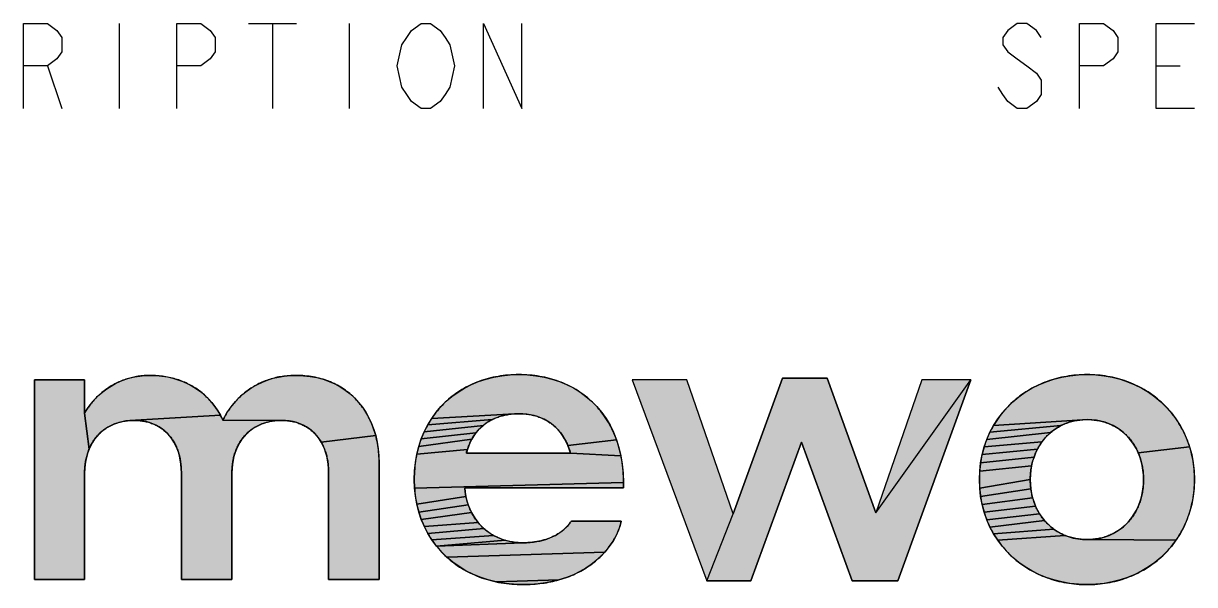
# Model space of a CAD drawing. Header units: millimetres. Extents: x 0 to 297, y 0 to 210.
# Drawn here: x 235.31 to 255.94, y 48.86 to 58.75 of the extents above; entities that cross this region are included whole.
import ezdxf

# ---------------------------------------------------------------- set-up
doc = ezdxf.new("R2010")
doc.units = ezdxf.units.MM
doc.header["$LTSCALE"] = 16.335
doc.layers.get('0').update_dxf_attribs({"linetype": 'CONTINUOUS'})

msp = doc.modelspace()

# ---------------------------------------------------------------- hatches: boundary and pattern name
at = {"linetype": 'CONTINUOUS'}
for points in [[(236.391, 50.832), (236.391, 48.955), (235.508, 48.955), (235.508, 52.473), (236.391, 52.473), (236.391, 51.882), (236.47, 51.253), (236.446, 51.19), (236.427, 51.123), (236.411, 51.054), (236.4, 50.983), (236.393, 50.909)], [(237.545, 52.55), (237.649, 52.547), (237.75, 52.537), (237.848, 52.522), (237.943, 52.501), (238.034, 52.474), (238.122, 52.441), (238.206, 52.403), (238.286, 52.36), (238.363, 52.312), (238.436, 52.259), (238.504, 52.201), (238.569, 52.139), (238.629, 52.072), (238.685, 52.001), (238.736, 51.926), (238.782, 51.847), (237.185, 51.755), (237.114, 51.747), (237.045, 51.734), (236.979, 51.717), (236.916, 51.695), (236.856, 51.669), (236.8, 51.638), (236.746, 51.603), (236.696, 51.564), (236.649, 51.521), (236.606, 51.474), (236.566, 51.424), (236.531, 51.37), (236.499, 51.313), (236.47, 51.253), (236.391, 51.882), (236.418, 51.932), (236.452, 51.985), (236.492, 52.04), (236.538, 52.095), (236.589, 52.151), (236.647, 52.207), (236.711, 52.261), (236.78, 52.313), (236.855, 52.361), (236.936, 52.406), (237.023, 52.447), (237.116, 52.482), (237.194, 52.505), (237.277, 52.524), (237.362, 52.538), (237.452, 52.547)], [(240.117, 52.55), (240.242, 52.545), (240.362, 52.533), (240.478, 52.511), (240.589, 52.482), (240.695, 52.445), (240.796, 52.401), (240.891, 52.349), (240.981, 52.29), (241.065, 52.225), (241.144, 52.153), (241.216, 52.075), (241.283, 51.99), (241.343, 51.9), (241.396, 51.805), (241.443, 51.705), (241.484, 51.599), (241.517, 51.489), (240.555, 51.376), (240.521, 51.43), (240.483, 51.48), (240.442, 51.526), (240.397, 51.568), (240.349, 51.607), (240.298, 51.641), (240.243, 51.671), (240.186, 51.697), (240.125, 51.718), (240.061, 51.735), (239.995, 51.747), (239.925, 51.755), (239.853, 51.757), (238.824, 51.764), (238.857, 51.826), (238.895, 51.89), (238.939, 51.956), (238.989, 52.022), (239.045, 52.088), (239.107, 52.153), (239.176, 52.217), (239.252, 52.277), (239.334, 52.334), (239.423, 52.386), (239.52, 52.432), (239.624, 52.472), (239.712, 52.499), (239.806, 52.52), (239.904, 52.536), (240.008, 52.546)], [(243.886, 52.558), (244.038, 52.564), (244.19, 52.559), (244.338, 52.544), (244.481, 52.519), (244.619, 52.485), (244.751, 52.442), (244.877, 52.389), (244.997, 52.328), (245.111, 52.258), (245.218, 52.18), (245.318, 52.094), (245.411, 51.999), (245.496, 51.897), (245.574, 51.788), (245.643, 51.671), (245.704, 51.547), (245.757, 51.416), (244.902, 51.314), (244.873, 51.376), (244.842, 51.435), (244.808, 51.49), (244.77, 51.542), (244.729, 51.59), (244.686, 51.634), (244.639, 51.675), (244.59, 51.713), (244.539, 51.746), (244.484, 51.776), (244.427, 51.802), (244.368, 51.824), (244.306, 51.843), (244.242, 51.857), (244.176, 51.867), (244.108, 51.873), (244.038, 51.875), (243.963, 51.873), (242.503, 51.793), (242.581, 51.9), (242.666, 52.001), (242.76, 52.094), (242.86, 52.179), (242.967, 52.257), (243.081, 52.327), (243.201, 52.388), (243.327, 52.44), (243.459, 52.484), (243.596, 52.518), (243.738, 52.543)], [(249.465, 52.501), (250.327, 50.13), (251.996, 52.473), (250.71, 48.928), (249.91, 48.928), (249.013, 51.375), (248.124, 48.928), (247.345, 48.928), (247.811, 50.109), (248.68, 52.501)], [(254.045, 52.564), (254.196, 52.558), (254.344, 52.543), (254.487, 52.517), (254.626, 52.482), (254.759, 52.438), (254.888, 52.384), (255.011, 52.322), (255.128, 52.252), (255.239, 52.173), (255.343, 52.087), (255.44, 51.993), (255.529, 51.892), (255.61, 51.784), (255.684, 51.67), (255.748, 51.549), (255.804, 51.423), (255.851, 51.291), (254.945, 51.185), (254.913, 51.254), (254.876, 51.319), (254.834, 51.381), (254.788, 51.439), (254.738, 51.493), (254.684, 51.543), (254.627, 51.589), (254.565, 51.63), (254.501, 51.666), (254.432, 51.697), (254.361, 51.723), (254.286, 51.744), (254.209, 51.759), (254.128, 51.768), (254.045, 51.771), (253.961, 51.768), (252.398, 51.67), (252.471, 51.784), (252.553, 51.892), (252.642, 51.993), (252.739, 52.087), (252.843, 52.173), (252.954, 52.252), (253.071, 52.322), (253.194, 52.384), (253.324, 52.438), (253.458, 52.482), (253.598, 52.517), (253.743, 52.543), (253.892, 52.558)], [(237.332, 51.755), (237.26, 51.757), (237.185, 51.755), (238.782, 51.847), (238.824, 51.764), (239.853, 51.757), (239.779, 51.755), (239.707, 51.747), (239.639, 51.734), (239.573, 51.717), (239.51, 51.695), (239.45, 51.669), (239.393, 51.638), (239.339, 51.603), (239.289, 51.564), (239.242, 51.521), (239.199, 51.474), (239.16, 51.424), (239.124, 51.37), (239.092, 51.313), (239.064, 51.253), (239.04, 51.19), (239.02, 51.123), (239.004, 51.054), (238.993, 50.983), (238.986, 50.909), (238.984, 50.832), (238.984, 48.955), (238.094, 48.955), (238.094, 50.832), (238.092, 50.911), (238.086, 50.986), (238.075, 51.059), (238.06, 51.129), (238.041, 51.195), (238.019, 51.259), (237.992, 51.319), (237.962, 51.376), (237.928, 51.43), (237.89, 51.48), (237.849, 51.526), (237.804, 51.568), (237.756, 51.607), (237.705, 51.641), (237.65, 51.671), (237.592, 51.697), (237.532, 51.718), (237.468, 51.735), (237.401, 51.747)], [(243.462, 51.708), (243.412, 51.67), (242.372, 51.558), (242.433, 51.679), (243.57, 51.773), (243.515, 51.742)], [(243.629, 51.799), (243.57, 51.773), (242.433, 51.679), (242.503, 51.793), (243.963, 51.873), (243.891, 51.867), (243.821, 51.856), (243.755, 51.841), (243.69, 51.822)], [(243.322, 51.584), (243.282, 51.536), (242.319, 51.432), (242.372, 51.558), (243.412, 51.67), (243.366, 51.629)], [(253.458, 51.587), (253.4, 51.541), (252.278, 51.423), (252.334, 51.549), (253.585, 51.665), (253.52, 51.628)], [(253.654, 51.696), (253.585, 51.665), (252.334, 51.549), (252.398, 51.67), (253.961, 51.768), (253.88, 51.759), (253.801, 51.744), (253.726, 51.723)], [(241.517, 51.489), (241.543, 51.374), (241.562, 51.255), (241.573, 51.133), (241.577, 51.006), (241.577, 48.955), (240.687, 48.955), (240.687, 50.832), (240.685, 50.911), (240.679, 50.986), (240.668, 51.059), (240.653, 51.129), (240.635, 51.195), (240.612, 51.259), (240.585, 51.319), (240.555, 51.376)], [(243.155, 51.311), (243.132, 51.247), (242.241, 51.16), (242.275, 51.299), (243.212, 51.429), (243.182, 51.371)], [(243.245, 51.484), (243.212, 51.429), (242.275, 51.299), (242.319, 51.432), (243.282, 51.536)], [(245.757, 51.416), (245.8, 51.278), (245.835, 51.134), (244.948, 51.18), (244.926, 51.249), (244.902, 51.314)], [(253.208, 51.316), (253.171, 51.251), (252.195, 51.154), (252.232, 51.291), (253.25, 51.378)], [(253.296, 51.437), (253.25, 51.378), (252.232, 51.291), (252.278, 51.423), (253.4, 51.541), (253.346, 51.491)], [(244.948, 51.18), (245.835, 51.134), (245.859, 50.984), (245.875, 50.828), (245.88, 50.666), (242.2, 50.565), (242.195, 50.714), (242.2, 50.868), (242.215, 51.017), (242.241, 51.16), (243.132, 51.247), (243.113, 51.18)], [(253.138, 51.182), (253.11, 51.111), (252.169, 51.012), (252.195, 51.154), (253.171, 51.251)], [(255.851, 51.291), (255.888, 51.154), (255.914, 51.012), (255.931, 50.865), (255.936, 50.714), (255.931, 50.563), (255.914, 50.417), (255.888, 50.275), (255.851, 50.138), (255.804, 50.006), (255.748, 49.879), (255.684, 49.759), (255.61, 49.645), (254.128, 49.661), (254.209, 49.67), (254.286, 49.685), (254.361, 49.705), (254.432, 49.731), (254.501, 49.762), (254.565, 49.799), (254.627, 49.84), (254.684, 49.885), (254.738, 49.935), (254.788, 49.989), (254.834, 50.047), (254.876, 50.109), (254.913, 50.175), (254.945, 50.243), (254.974, 50.315), (254.997, 50.39), (255.015, 50.468), (255.028, 50.548), (255.036, 50.63), (255.039, 50.714), (255.036, 50.799), (255.028, 50.881), (255.015, 50.961), (254.997, 51.039), (254.974, 51.113), (254.945, 51.185)], [(253.055, 50.879), (253.047, 50.798), (253.044, 50.714), (252.153, 50.563), (252.147, 50.714), (252.153, 50.865), (253.068, 50.959)], [(253.086, 51.036), (253.068, 50.959), (252.153, 50.865), (252.169, 51.012), (253.11, 51.111)], [(245.88, 50.666), (245.88, 50.568), (243.085, 50.568), (243.093, 50.491), (243.106, 50.415), (242.241, 50.279), (242.216, 50.42), (242.2, 50.565)], [(253.047, 50.631), (253.055, 50.549), (252.169, 50.417), (252.153, 50.563), (253.044, 50.714)], [(253.068, 50.47), (253.086, 50.393), (252.195, 50.275), (252.169, 50.417), (253.055, 50.549)], [(243.124, 50.342), (243.146, 50.271), (242.276, 50.143), (242.241, 50.279), (243.106, 50.415)], [(253.11, 50.318), (253.138, 50.246), (252.232, 50.138), (252.195, 50.275), (253.086, 50.393)], [(243.173, 50.202), (243.204, 50.137), (242.32, 50.012), (242.276, 50.143), (243.146, 50.271)], [(243.278, 50.014), (243.321, 49.957), (242.373, 49.886), (242.32, 50.012), (243.204, 50.137), (243.239, 50.074)], [(253.171, 50.178), (253.208, 50.112), (252.278, 50.006), (252.232, 50.138), (253.138, 50.246)], [(243.368, 49.904), (243.418, 49.855), (242.436, 49.765), (242.373, 49.886), (243.321, 49.957)], [(244.947, 49.962), (244.962, 49.984), (245.838, 49.984), (245.821, 49.907), (245.792, 49.821), (245.751, 49.729), (245.698, 49.632), (245.63, 49.533), (245.549, 49.434), (242.77, 49.347), (242.674, 49.442), (242.586, 49.543), (244.107, 49.602), (244.173, 49.603), (244.236, 49.607), (244.296, 49.614), (244.352, 49.622), (244.406, 49.632), (244.469, 49.648), (244.528, 49.666), (244.583, 49.686), (244.633, 49.709), (244.68, 49.732), (244.722, 49.757), (244.761, 49.782), (244.796, 49.808), (244.838, 49.842), (244.873, 49.875), (244.903, 49.907), (244.928, 49.936)], [(253.25, 50.05), (253.296, 49.992), (252.334, 49.879), (252.278, 50.006), (253.208, 50.112)], [(253.4, 49.887), (253.458, 49.841), (252.398, 49.759), (252.334, 49.879), (253.296, 49.992), (253.346, 49.938)], [(243.53, 49.768), (243.592, 49.731), (242.507, 49.651), (242.436, 49.765), (243.418, 49.855), (243.473, 49.809)], [(243.724, 49.669), (243.795, 49.645), (242.586, 49.543), (242.507, 49.651), (243.592, 49.731), (243.656, 49.698)], [(253.585, 49.764), (253.654, 49.732), (252.471, 49.645), (252.398, 49.759), (253.458, 49.841), (253.52, 49.8)], [(254.045, 49.657), (254.128, 49.661), (255.61, 49.645), (255.529, 49.537), (255.44, 49.436), (255.343, 49.342), (255.239, 49.256), (255.128, 49.177), (255.011, 49.106), (254.888, 49.044), (254.759, 48.991), (254.626, 48.946), (254.487, 48.911), (254.344, 48.886), (254.196, 48.87), (254.045, 48.865), (253.892, 48.87), (253.743, 48.886), (253.598, 48.911), (253.458, 48.946), (253.324, 48.991), (253.194, 49.044), (253.071, 49.106), (252.954, 49.177), (252.843, 49.256), (252.739, 49.342), (252.642, 49.436), (252.553, 49.537), (252.471, 49.645), (253.654, 49.732), (253.726, 49.706), (253.801, 49.685), (253.88, 49.67), (253.961, 49.661)], [(244.107, 49.602), (242.586, 49.543), (243.795, 49.645), (243.869, 49.627), (243.945, 49.613), (244.025, 49.605)], [(245.479, 49.361), (245.4, 49.289), (245.313, 49.22), (245.217, 49.155), (245.112, 49.094), (244.998, 49.039), (244.874, 48.989), (244.741, 48.947), (243.64, 48.912), (243.496, 48.948), (243.358, 48.993), (243.226, 49.047), (243.101, 49.11), (242.984, 49.181), (242.873, 49.26), (242.77, 49.347), (245.549, 49.434)], [(244.627, 48.919), (244.507, 48.896), (244.38, 48.879), (244.247, 48.869), (244.107, 48.865), (243.946, 48.87), (243.79, 48.886), (243.64, 48.912), (244.741, 48.947)]]:
    msp.add_hatch(color=7, dxfattribs=at).paths.add_polyline_path(points)

# ---------------------------------------------------------------- linework, layer by layer
at = {"color": 2, "linetype": 'CONTINUOUS'}
for p, q in [((237, 58.75), (237, 57.25)), ((239.278, 58.75), (240.122, 58.75)), ((239.7, 58.75), (239.7, 57.25)), ((241.05, 58.75), (241.05, 57.25)), ((235.734, 58), (235.987, 57.25)), ((255.263, 58), (255.684, 58))]:
    msp.add_line(p, q, dxfattribs=at)
at = {"color": 7, "linetype": 'CONTINUOUS'}
for p, q in [((236.391, 52.473), (235.508, 52.473)), ((235.508, 52.473), (235.508, 48.955)), ((236.391, 51.882), (236.391, 52.473)), ((246.997, 52.473), (246.031, 52.473)), ((246.031, 52.473), (247.345, 48.928)), ((247.811, 50.109), (246.997, 52.473)), ((248.68, 52.501), (247.811, 50.109)), ((249.465, 52.501), (248.68, 52.501)), ((250.327, 50.13), (249.465, 52.501)), ((251.134, 52.473), (250.327, 50.13)), ((250.71, 48.928), (251.996, 52.473)), ((251.996, 52.473), (251.134, 52.473)), ((248.124, 48.928), (249.013, 51.375)), ((249.013, 51.375), (249.91, 48.928)), ((244.948, 51.18), (243.113, 51.18)), ((241.577, 48.955), (241.577, 51.006)), ((236.391, 48.955), (236.391, 50.832)), ((238.094, 50.832), (238.094, 48.955)), ((238.984, 48.955), (238.984, 50.832)), ((240.687, 50.832), (240.687, 48.955)), ((243.085, 50.568), (245.88, 50.568)), ((245.88, 50.568), (245.88, 50.666)), ((245.838, 49.984), (244.962, 49.984)), ((235.508, 48.955), (236.391, 48.955)), ((238.094, 48.955), (238.984, 48.955)), ((240.687, 48.955), (241.577, 48.955)), ((247.345, 48.928), (248.124, 48.928)), ((249.91, 48.928), (250.71, 48.928))]:
    msp.add_line(p, q, dxfattribs=at)
at = {"color": 2, "linetype": 'CONTINUOUS'}
for points in [[(235.312, 57.25), (235.312, 58.75), (235.734, 58.75), (235.903, 58.625), (235.987, 58.5), (235.987, 58.25), (235.903, 58.125), (235.734, 58), (235.312, 58)], [(238.013, 57.25), (238.013, 58.75), (238.434, 58.75), (238.603, 58.625), (238.688, 58.5), (238.688, 58.25), (238.603, 58.125), (238.434, 58), (238.013, 58)], [(242.737, 57.5), (242.653, 57.375), (242.484, 57.25), (242.316, 57.25), (242.147, 57.375), (242.063, 57.5), (241.978, 57.625), (241.894, 58), (241.978, 58.375), (242.063, 58.5), (242.147, 58.625), (242.316, 58.75), (242.484, 58.75), (242.653, 58.625), (242.737, 58.5), (242.822, 58.375), (242.906, 58), (242.822, 57.625), (242.737, 57.5)], [(243.412, 57.25), (243.412, 58.75), (244.088, 57.25), (244.088, 58.75)], [(253.237, 58.5), (253.153, 58.625), (252.984, 58.75), (252.816, 58.75), (252.647, 58.625), (252.562, 58.5), (252.562, 58.375), (252.647, 58.25), (252.816, 58.125), (252.984, 58), (253.153, 57.875), (253.237, 57.75), (253.237, 57.5), (253.153, 57.375), (252.984, 57.25), (252.816, 57.25), (252.647, 57.375), (252.562, 57.5), (252.478, 57.625)], [(253.913, 57.25), (253.913, 58.75), (254.334, 58.75), (254.503, 58.625), (254.587, 58.5), (254.587, 58.25), (254.503, 58.125), (254.334, 58), (253.913, 58)], [(255.938, 57.25), (255.263, 57.25), (255.263, 58.75), (255.938, 58.75)]]:
    msp.add_lwpolyline(points, dxfattribs=at)
at = {"color": 7, "linetype": 'CONTINUOUS'}
for points in [[(236.391, 50.832), (236.391, 48.955), (235.508, 48.955), (235.508, 52.473), (236.391, 52.473), (236.391, 51.882), (236.47, 51.253), (236.446, 51.19), (236.427, 51.123), (236.411, 51.054), (236.4, 50.983), (236.393, 50.909), (236.391, 50.832)], [(237.545, 52.55), (237.649, 52.547), (237.75, 52.537), (237.848, 52.522), (237.943, 52.501), (238.034, 52.474), (238.122, 52.441), (238.206, 52.403), (238.286, 52.36), (238.363, 52.312), (238.436, 52.259), (238.504, 52.201), (238.569, 52.139), (238.629, 52.072), (238.685, 52.001), (238.736, 51.926), (238.782, 51.847), (237.185, 51.755), (237.114, 51.747), (237.045, 51.734), (236.979, 51.717), (236.916, 51.695), (236.856, 51.669), (236.8, 51.638), (236.746, 51.603), (236.696, 51.564), (236.649, 51.521), (236.606, 51.474), (236.566, 51.424), (236.531, 51.37), (236.499, 51.313), (236.47, 51.253), (236.391, 51.882), (236.418, 51.932), (236.452, 51.985), (236.492, 52.04), (236.538, 52.095), (236.589, 52.151), (236.647, 52.207), (236.711, 52.261), (236.78, 52.313), (236.855, 52.361), (236.936, 52.406), (237.023, 52.447), (237.116, 52.482), (237.194, 52.505), (237.277, 52.524), (237.362, 52.538), (237.452, 52.547), (237.545, 52.55)], [(237.545, 52.55), (237.517, 52.55), (237.49, 52.549), (237.463, 52.547), (237.436, 52.546), (237.409, 52.543), (237.383, 52.541), (237.357, 52.537), (237.332, 52.534), (237.306, 52.53), (237.282, 52.525), (237.257, 52.52), (237.233, 52.515), (237.209, 52.509), (237.185, 52.503), (237.162, 52.496), (237.139, 52.489), (237.116, 52.482), (237.091, 52.473), (237.066, 52.464), (237.041, 52.454), (237.017, 52.444), (236.994, 52.434), (236.97, 52.423), (236.948, 52.412), (236.925, 52.401), (236.903, 52.389), (236.882, 52.377), (236.86, 52.365), (236.84, 52.352), (236.819, 52.339), (236.799, 52.326), (236.78, 52.313), (236.758, 52.297), (236.737, 52.281), (236.716, 52.265), (236.695, 52.248), (236.676, 52.232), (236.656, 52.215), (236.638, 52.198), (236.62, 52.181), (236.602, 52.164), (236.585, 52.147), (236.569, 52.13), (236.553, 52.112), (236.538, 52.095), (236.523, 52.078), (236.509, 52.061), (236.495, 52.044), (236.482, 52.027), (236.47, 52.01), (236.458, 51.993), (236.447, 51.977), (236.436, 51.96), (236.426, 51.944), (236.416, 51.928), (236.407, 51.913), (236.399, 51.897), (236.391, 51.882)], [(238.824, 51.764), (238.812, 51.79), (238.799, 51.815), (238.786, 51.84), (238.773, 51.864), (238.759, 51.888), (238.744, 51.912), (238.73, 51.936), (238.714, 51.959), (238.699, 51.981), (238.683, 52.004), (238.666, 52.026), (238.649, 52.047), (238.632, 52.069), (238.614, 52.089), (238.596, 52.11), (238.578, 52.13), (238.559, 52.149), (238.539, 52.168), (238.52, 52.187), (238.5, 52.206), (238.479, 52.224), (238.458, 52.241), (238.437, 52.258), (238.415, 52.275), (238.393, 52.291), (238.371, 52.307), (238.348, 52.322), (238.325, 52.337), (238.302, 52.351), (238.278, 52.365), (238.254, 52.379), (238.229, 52.392), (238.204, 52.404), (238.179, 52.416), (238.154, 52.428), (238.128, 52.439), (238.102, 52.449), (238.075, 52.459), (238.048, 52.469), (238.021, 52.478), (237.993, 52.486), (237.966, 52.495), (237.938, 52.502), (237.909, 52.509), (237.88, 52.515), (237.851, 52.521), (237.822, 52.527), (237.792, 52.531), (237.762, 52.536), (237.732, 52.539), (237.702, 52.543), (237.671, 52.545), (237.64, 52.547), (237.608, 52.549), (237.577, 52.55), (237.545, 52.55)], [(240.117, 52.55), (240.242, 52.545), (240.362, 52.533), (240.478, 52.511), (240.589, 52.482), (240.695, 52.445), (240.796, 52.401), (240.891, 52.349), (240.981, 52.29), (241.065, 52.225), (241.144, 52.153), (241.216, 52.075), (241.283, 51.99), (241.343, 51.9), (241.396, 51.805), (241.443, 51.705), (241.484, 51.599), (241.517, 51.489), (240.555, 51.376), (240.521, 51.43), (240.483, 51.48), (240.442, 51.526), (240.397, 51.568), (240.349, 51.607), (240.298, 51.641), (240.243, 51.671), (240.186, 51.697), (240.125, 51.718), (240.061, 51.735), (239.995, 51.747), (239.925, 51.755), (239.853, 51.757), (238.824, 51.764), (238.857, 51.826), (238.895, 51.89), (238.939, 51.956), (238.989, 52.022), (239.045, 52.088), (239.107, 52.153), (239.176, 52.217), (239.252, 52.277), (239.334, 52.334), (239.423, 52.386), (239.52, 52.432), (239.624, 52.472), (239.712, 52.499), (239.806, 52.52), (239.904, 52.536), (240.008, 52.546), (240.117, 52.55)], [(240.117, 52.55), (240.085, 52.55), (240.052, 52.549), (240.021, 52.547), (239.99, 52.545), (239.959, 52.542), (239.928, 52.539), (239.899, 52.536), (239.869, 52.531), (239.84, 52.527), (239.812, 52.522), (239.783, 52.516), (239.756, 52.51), (239.729, 52.503), (239.702, 52.496), (239.675, 52.488), (239.649, 52.48), (239.624, 52.472), (239.595, 52.462), (239.567, 52.452), (239.54, 52.441), (239.513, 52.429), (239.487, 52.417), (239.461, 52.405), (239.436, 52.392), (239.411, 52.379), (239.387, 52.365), (239.363, 52.351), (239.34, 52.337), (239.317, 52.323), (239.295, 52.308), (239.273, 52.292), (239.252, 52.277), (239.228, 52.259), (239.204, 52.24), (239.182, 52.221), (239.16, 52.202), (239.138, 52.183), (239.117, 52.163), (239.097, 52.143), (239.078, 52.123), (239.059, 52.103), (239.04, 52.083), (239.023, 52.063), (239.006, 52.042), (238.989, 52.022), (238.972, 52), (238.955, 51.978), (238.939, 51.956), (238.924, 51.933), (238.909, 51.912), (238.895, 51.89), (238.882, 51.868), (238.869, 51.847), (238.857, 51.826), (238.845, 51.805), (238.834, 51.784), (238.824, 51.764)], [(241.577, 51.006), (241.577, 51.046), (241.576, 51.085), (241.574, 51.124), (241.571, 51.162), (241.568, 51.2), (241.564, 51.238), (241.559, 51.275), (241.554, 51.312), (241.548, 51.348), (241.541, 51.385), (241.533, 51.42), (241.525, 51.456), (241.516, 51.49), (241.507, 51.525), (241.497, 51.559), (241.486, 51.593), (241.474, 51.626), (241.462, 51.659), (241.449, 51.691), (241.436, 51.723), (241.421, 51.754), (241.407, 51.785), (241.391, 51.815), (241.375, 51.845), (241.358, 51.874), (241.341, 51.903), (241.323, 51.931), (241.305, 51.959), (241.285, 51.987), (241.266, 52.013), (241.245, 52.039), (241.224, 52.065), (241.203, 52.09), (241.181, 52.114), (241.158, 52.138), (241.135, 52.162), (241.111, 52.184), (241.087, 52.206), (241.062, 52.228), (241.036, 52.249), (241.01, 52.269), (240.984, 52.288), (240.957, 52.307), (240.929, 52.326), (240.901, 52.343), (240.872, 52.36), (240.843, 52.376), (240.813, 52.392), (240.783, 52.407), (240.752, 52.421), (240.721, 52.435), (240.689, 52.448), (240.657, 52.46), (240.624, 52.471), (240.591, 52.482), (240.557, 52.492), (240.523, 52.501), (240.488, 52.509), (240.453, 52.517), (240.418, 52.524), (240.382, 52.53), (240.345, 52.535), (240.308, 52.539), (240.271, 52.543), (240.233, 52.546), (240.195, 52.548), (240.156, 52.549), (240.117, 52.55)], [(244.038, 52.564), (243.99, 52.563), (243.943, 52.562), (243.897, 52.559), (243.851, 52.556), (243.805, 52.551), (243.76, 52.546), (243.715, 52.54), (243.671, 52.533), (243.627, 52.525), (243.584, 52.516), (243.541, 52.506), (243.499, 52.495), (243.457, 52.483), (243.416, 52.471), (243.375, 52.458), (243.335, 52.443), (243.295, 52.428), (243.256, 52.412), (243.217, 52.395), (243.179, 52.378), (243.142, 52.359), (243.105, 52.34), (243.069, 52.32), (243.033, 52.299), (242.998, 52.277), (242.964, 52.255), (242.93, 52.232), (242.897, 52.208), (242.864, 52.183), (242.833, 52.158), (242.801, 52.131), (242.771, 52.104), (242.741, 52.077), (242.712, 52.048), (242.684, 52.019), (242.656, 51.989), (242.629, 51.959), (242.603, 51.928), (242.577, 51.896), (242.552, 51.863), (242.528, 51.83), (242.505, 51.796), (242.483, 51.762), (242.461, 51.727), (242.44, 51.691), (242.42, 51.655), (242.401, 51.618), (242.382, 51.58), (242.364, 51.542), (242.347, 51.503), (242.331, 51.464), (242.316, 51.424), (242.302, 51.383), (242.288, 51.342), (242.276, 51.301), (242.264, 51.259), (242.253, 51.216), (242.243, 51.173), (242.234, 51.129), (242.226, 51.085), (242.219, 51.04), (242.213, 50.995), (242.207, 50.95), (242.203, 50.903), (242.199, 50.857), (242.197, 50.81), (242.196, 50.762), (242.195, 50.714)], [(243.886, 52.558), (244.038, 52.564), (244.19, 52.559), (244.338, 52.544), (244.481, 52.519), (244.619, 52.485), (244.751, 52.442), (244.877, 52.389), (244.997, 52.328), (245.111, 52.258), (245.218, 52.18), (245.318, 52.094), (245.411, 51.999), (245.496, 51.897), (245.574, 51.788), (245.643, 51.671), (245.704, 51.547), (245.757, 51.416), (244.902, 51.314), (244.873, 51.376), (244.842, 51.435), (244.808, 51.49), (244.77, 51.542), (244.729, 51.59), (244.686, 51.634), (244.639, 51.675), (244.59, 51.713), (244.539, 51.746), (244.484, 51.776), (244.427, 51.802), (244.368, 51.824), (244.306, 51.843), (244.242, 51.857), (244.176, 51.867), (244.108, 51.873), (244.038, 51.875), (243.963, 51.873), (242.503, 51.793), (242.581, 51.9), (242.666, 52.001), (242.76, 52.094), (242.86, 52.179), (242.967, 52.257), (243.081, 52.327), (243.201, 52.388), (243.327, 52.44), (243.459, 52.484), (243.596, 52.518), (243.738, 52.543), (243.886, 52.558)], [(245.88, 50.666), (245.879, 50.716), (245.878, 50.766), (245.875, 50.816), (245.872, 50.865), (245.868, 50.914), (245.862, 50.961), (245.856, 51.009), (245.849, 51.056), (245.841, 51.102), (245.832, 51.147), (245.822, 51.192), (245.811, 51.237), (245.8, 51.28), (245.787, 51.324), (245.774, 51.366), (245.759, 51.408), (245.744, 51.449), (245.728, 51.49), (245.712, 51.53), (245.694, 51.569), (245.676, 51.608), (245.656, 51.646), (245.636, 51.683), (245.615, 51.72), (245.594, 51.756), (245.571, 51.791), (245.548, 51.826), (245.524, 51.859), (245.5, 51.893), (245.474, 51.925), (245.448, 51.957), (245.421, 51.988), (245.394, 52.018), (245.365, 52.047), (245.336, 52.076), (245.306, 52.104), (245.276, 52.131), (245.245, 52.158), (245.213, 52.184), (245.181, 52.209), (245.148, 52.233), (245.114, 52.256), (245.08, 52.279), (245.045, 52.3), (245.009, 52.321), (244.973, 52.341), (244.936, 52.361), (244.899, 52.379), (244.861, 52.397), (244.822, 52.413), (244.783, 52.429), (244.743, 52.444), (244.703, 52.459), (244.662, 52.472), (244.621, 52.484), (244.579, 52.496), (244.536, 52.507), (244.493, 52.516), (244.45, 52.525), (244.406, 52.533), (244.361, 52.54), (244.317, 52.546), (244.271, 52.552), (244.225, 52.556), (244.179, 52.559), (244.132, 52.562), (244.085, 52.563), (244.038, 52.564)], [(249.465, 52.501), (250.327, 50.13), (251.996, 52.473), (250.71, 48.928), (249.91, 48.928), (249.013, 51.375), (248.124, 48.928), (247.345, 48.928), (247.811, 50.109), (248.68, 52.501), (249.465, 52.501)], [(254.045, 52.564), (253.998, 52.563), (253.951, 52.562), (253.905, 52.559), (253.859, 52.556), (253.814, 52.552), (253.769, 52.546), (253.724, 52.54), (253.68, 52.533), (253.636, 52.525), (253.592, 52.516), (253.549, 52.506), (253.507, 52.496), (253.464, 52.484), (253.423, 52.472), (253.382, 52.458), (253.341, 52.444), (253.301, 52.429), (253.261, 52.413), (253.222, 52.397), (253.183, 52.379), (253.145, 52.361), (253.108, 52.342), (253.071, 52.322), (253.035, 52.301), (252.999, 52.28), (252.963, 52.258), (252.929, 52.235), (252.895, 52.211), (252.861, 52.187), (252.829, 52.162), (252.797, 52.136), (252.765, 52.11), (252.734, 52.083), (252.704, 52.055), (252.675, 52.026), (252.646, 51.997), (252.618, 51.967), (252.59, 51.936), (252.564, 51.905), (252.538, 51.873), (252.513, 51.841), (252.488, 51.808), (252.465, 51.774), (252.442, 51.74), (252.419, 51.705), (252.398, 51.67), (252.378, 51.634), (252.358, 51.597), (252.339, 51.56), (252.321, 51.522), (252.303, 51.484), (252.287, 51.445), (252.272, 51.406), (252.257, 51.366), (252.243, 51.326), (252.23, 51.285), (252.218, 51.244), (252.207, 51.202), (252.197, 51.16), (252.187, 51.117), (252.179, 51.074), (252.172, 51.031), (252.165, 50.987), (252.16, 50.942), (252.155, 50.898), (252.152, 50.852), (252.149, 50.807), (252.148, 50.761), (252.147, 50.714)], [(254.045, 52.564), (254.196, 52.558), (254.344, 52.543), (254.487, 52.517), (254.626, 52.482), (254.759, 52.438), (254.888, 52.384), (255.011, 52.322), (255.128, 52.252), (255.239, 52.173), (255.343, 52.087), (255.44, 51.993), (255.529, 51.892), (255.61, 51.784), (255.684, 51.67), (255.748, 51.549), (255.804, 51.423), (255.851, 51.291), (254.945, 51.185), (254.913, 51.254), (254.876, 51.319), (254.834, 51.381), (254.788, 51.439), (254.738, 51.493), (254.684, 51.543), (254.627, 51.589), (254.565, 51.63), (254.501, 51.666), (254.432, 51.697), (254.361, 51.723), (254.286, 51.744), (254.209, 51.759), (254.128, 51.768), (254.045, 51.771), (253.961, 51.768), (252.398, 51.67), (252.471, 51.784), (252.553, 51.892), (252.642, 51.993), (252.739, 52.087), (252.843, 52.173), (252.954, 52.252), (253.071, 52.322), (253.194, 52.384), (253.324, 52.438), (253.458, 52.482), (253.598, 52.517), (253.743, 52.543), (253.892, 52.558), (254.045, 52.564)], [(255.936, 50.714), (255.936, 50.761), (255.934, 50.807), (255.931, 50.852), (255.928, 50.898), (255.923, 50.942), (255.918, 50.987), (255.911, 51.031), (255.904, 51.074), (255.895, 51.117), (255.886, 51.16), (255.876, 51.202), (255.865, 51.244), (255.853, 51.285), (255.84, 51.326), (255.826, 51.366), (255.811, 51.406), (255.795, 51.445), (255.779, 51.484), (255.761, 51.522), (255.743, 51.56), (255.724, 51.597), (255.704, 51.634), (255.684, 51.67), (255.662, 51.705), (255.64, 51.74), (255.617, 51.774), (255.593, 51.808), (255.569, 51.841), (255.544, 51.873), (255.518, 51.905), (255.491, 51.936), (255.464, 51.967), (255.435, 51.997), (255.407, 52.026), (255.377, 52.055), (255.347, 52.083), (255.316, 52.11), (255.285, 52.136), (255.253, 52.162), (255.22, 52.187), (255.187, 52.211), (255.153, 52.235), (255.118, 52.258), (255.083, 52.28), (255.047, 52.301), (255.011, 52.322), (254.974, 52.342), (254.937, 52.361), (254.899, 52.379), (254.861, 52.397), (254.822, 52.413), (254.782, 52.429), (254.742, 52.444), (254.702, 52.458), (254.661, 52.472), (254.62, 52.484), (254.578, 52.496), (254.536, 52.506), (254.493, 52.516), (254.45, 52.525), (254.406, 52.533), (254.362, 52.54), (254.318, 52.546), (254.274, 52.552), (254.229, 52.556), (254.183, 52.559), (254.137, 52.562), (254.091, 52.563), (254.045, 52.564)], [(237.332, 51.755), (237.26, 51.757), (237.185, 51.755), (238.782, 51.847), (238.824, 51.764), (239.853, 51.757), (239.779, 51.755), (239.707, 51.747), (239.639, 51.734), (239.573, 51.717), (239.51, 51.695), (239.45, 51.669), (239.393, 51.638), (239.339, 51.603), (239.289, 51.564), (239.242, 51.521), (239.199, 51.474), (239.16, 51.424), (239.124, 51.37), (239.092, 51.313), (239.064, 51.253), (239.04, 51.19), (239.02, 51.123), (239.004, 51.054), (238.993, 50.983), (238.986, 50.909), (238.984, 50.832), (238.984, 48.955), (238.094, 48.955), (238.094, 50.832), (238.092, 50.911), (238.086, 50.986), (238.075, 51.059), (238.06, 51.129), (238.041, 51.195), (238.019, 51.259), (237.992, 51.319), (237.962, 51.376), (237.928, 51.43), (237.89, 51.48), (237.849, 51.526), (237.804, 51.568), (237.756, 51.607), (237.705, 51.641), (237.65, 51.671), (237.592, 51.697), (237.532, 51.718), (237.468, 51.735), (237.401, 51.747), (237.332, 51.755)], [(243.462, 51.708), (243.412, 51.67), (242.372, 51.558), (242.433, 51.679), (243.57, 51.773), (243.515, 51.742), (243.462, 51.708)], [(243.629, 51.799), (243.57, 51.773), (242.433, 51.679), (242.503, 51.793), (243.963, 51.873), (243.891, 51.867), (243.821, 51.856), (243.755, 51.841), (243.69, 51.822), (243.629, 51.799)], [(243.113, 51.18), (243.118, 51.201), (243.124, 51.222), (243.131, 51.243), (243.137, 51.263), (243.145, 51.283), (243.152, 51.302), (243.16, 51.322), (243.168, 51.341), (243.176, 51.36), (243.185, 51.378), (243.194, 51.397), (243.204, 51.414), (243.213, 51.432), (243.224, 51.449), (243.234, 51.466), (243.245, 51.483), (243.256, 51.5), (243.267, 51.516), (243.279, 51.531), (243.291, 51.547), (243.304, 51.562), (243.316, 51.577), (243.329, 51.591), (243.343, 51.606), (243.356, 51.619), (243.37, 51.633), (243.385, 51.646), (243.399, 51.659), (243.414, 51.671), (243.429, 51.683), (243.445, 51.695), (243.46, 51.707), (243.476, 51.718), (243.493, 51.729), (243.509, 51.739), (243.526, 51.749), (243.544, 51.759), (243.561, 51.768), (243.579, 51.777), (243.597, 51.785), (243.615, 51.794), (243.634, 51.801), (243.653, 51.809), (243.672, 51.816), (243.691, 51.823), (243.711, 51.829), (243.731, 51.835), (243.751, 51.84), (243.772, 51.845), (243.793, 51.85), (243.814, 51.855), (243.835, 51.858), (243.856, 51.862), (243.878, 51.865), (243.9, 51.868), (243.923, 51.87), (243.945, 51.872), (243.968, 51.873), (243.991, 51.875), (244.014, 51.875), (244.038, 51.875)], [(244.038, 51.875), (244.06, 51.875), (244.082, 51.875), (244.104, 51.873), (244.126, 51.872), (244.148, 51.87), (244.169, 51.868), (244.191, 51.865), (244.212, 51.862), (244.233, 51.859), (244.253, 51.855), (244.273, 51.85), (244.294, 51.846), (244.314, 51.841), (244.333, 51.835), (244.353, 51.829), (244.372, 51.823), (244.391, 51.816), (244.41, 51.809), (244.428, 51.802), (244.447, 51.794), (244.465, 51.786), (244.482, 51.777), (244.5, 51.768), (244.517, 51.759), (244.534, 51.749), (244.551, 51.739), (244.567, 51.728), (244.584, 51.717), (244.6, 51.706), (244.615, 51.695), (244.631, 51.683), (244.646, 51.67), (244.661, 51.657), (244.675, 51.644), (244.69, 51.631), (244.704, 51.617), (244.717, 51.603), (244.731, 51.588), (244.744, 51.573), (244.757, 51.558), (244.769, 51.542), (244.782, 51.527), (244.794, 51.51), (244.805, 51.493), (244.816, 51.476), (244.828, 51.459), (244.838, 51.441), (244.849, 51.423), (244.859, 51.405), (244.868, 51.386), (244.878, 51.367), (244.887, 51.348), (244.896, 51.328), (244.904, 51.308), (244.912, 51.287), (244.92, 51.266), (244.928, 51.245), (244.935, 51.224), (244.941, 51.202), (244.948, 51.18)], [(253.044, 50.714), (253.044, 50.74), (253.045, 50.765), (253.046, 50.791), (253.048, 50.816), (253.05, 50.841), (253.053, 50.865), (253.056, 50.89), (253.06, 50.914), (253.064, 50.938), (253.069, 50.962), (253.074, 50.986), (253.079, 51.01), (253.085, 51.033), (253.092, 51.056), (253.099, 51.078), (253.106, 51.101), (253.114, 51.123), (253.123, 51.145), (253.131, 51.167), (253.14, 51.188), (253.15, 51.21), (253.16, 51.23), (253.171, 51.251), (253.181, 51.271), (253.193, 51.291), (253.205, 51.311), (253.217, 51.33), (253.229, 51.349), (253.242, 51.368), (253.255, 51.386), (253.269, 51.404), (253.283, 51.422), (253.298, 51.439), (253.313, 51.456), (253.328, 51.473), (253.344, 51.489), (253.36, 51.504), (253.376, 51.52), (253.393, 51.535), (253.41, 51.549), (253.427, 51.564), (253.445, 51.577), (253.463, 51.591), (253.482, 51.604), (253.501, 51.616), (253.52, 51.628), (253.539, 51.64), (253.559, 51.651), (253.579, 51.662), (253.6, 51.672), (253.62, 51.682), (253.642, 51.691), (253.663, 51.7), (253.685, 51.708), (253.707, 51.716), (253.729, 51.724), (253.752, 51.731), (253.775, 51.737), (253.798, 51.743), (253.821, 51.748), (253.845, 51.753), (253.869, 51.757), (253.894, 51.761), (253.918, 51.764), (253.943, 51.766), (253.968, 51.768), (253.993, 51.77), (254.019, 51.771), (254.045, 51.771)], [(254.045, 51.771), (254.071, 51.771), (254.096, 51.77), (254.121, 51.768), (254.146, 51.766), (254.17, 51.764), (254.195, 51.761), (254.219, 51.757), (254.243, 51.753), (254.266, 51.748), (254.289, 51.743), (254.312, 51.737), (254.335, 51.731), (254.358, 51.724), (254.38, 51.717), (254.402, 51.709), (254.423, 51.701), (254.444, 51.692), (254.465, 51.683), (254.486, 51.673), (254.506, 51.663), (254.526, 51.653), (254.546, 51.641), (254.565, 51.63), (254.585, 51.618), (254.603, 51.606), (254.622, 51.593), (254.64, 51.579), (254.657, 51.566), (254.675, 51.552), (254.692, 51.537), (254.708, 51.522), (254.725, 51.507), (254.741, 51.491), (254.756, 51.475), (254.771, 51.459), (254.786, 51.442), (254.801, 51.425), (254.815, 51.407), (254.828, 51.389), (254.842, 51.371), (254.854, 51.352), (254.867, 51.333), (254.879, 51.314), (254.891, 51.294), (254.902, 51.274), (254.913, 51.254), (254.923, 51.233), (254.933, 51.213), (254.943, 51.191), (254.952, 51.17), (254.961, 51.148), (254.969, 51.126), (254.977, 51.104), (254.984, 51.081), (254.991, 51.058), (254.998, 51.035), (255.004, 51.012), (255.009, 50.988), (255.014, 50.965), (255.019, 50.941), (255.023, 50.916), (255.027, 50.892), (255.03, 50.867), (255.033, 50.842), (255.035, 50.817), (255.037, 50.792), (255.038, 50.766), (255.039, 50.74), (255.039, 50.714)], [(236.391, 50.832), (236.391, 50.856), (236.391, 50.88), (236.393, 50.903), (236.394, 50.926), (236.396, 50.949), (236.398, 50.972), (236.401, 50.995), (236.404, 51.017), (236.408, 51.039), (236.412, 51.061), (236.417, 51.082), (236.422, 51.103), (236.427, 51.124), (236.433, 51.145), (236.439, 51.166), (236.445, 51.186), (236.452, 51.206), (236.459, 51.225), (236.467, 51.245), (236.475, 51.264), (236.484, 51.283), (236.492, 51.301), (236.502, 51.319), (236.511, 51.337), (236.521, 51.355), (236.532, 51.372), (236.542, 51.389), (236.553, 51.406), (236.565, 51.422), (236.576, 51.438), (236.589, 51.453), (236.601, 51.469), (236.614, 51.484), (236.627, 51.498), (236.641, 51.512), (236.654, 51.526), (236.669, 51.54), (236.683, 51.553), (236.698, 51.566), (236.713, 51.578), (236.729, 51.59), (236.745, 51.602), (236.761, 51.613), (236.777, 51.624), (236.794, 51.635), (236.811, 51.645), (236.828, 51.654), (236.846, 51.664), (236.864, 51.673), (236.882, 51.681), (236.901, 51.689), (236.92, 51.697), (236.939, 51.704), (236.959, 51.711), (236.978, 51.717), (236.998, 51.723), (237.019, 51.728), (237.039, 51.733), (237.06, 51.738), (237.081, 51.742), (237.103, 51.745), (237.124, 51.748), (237.146, 51.751), (237.168, 51.753), (237.191, 51.755), (237.214, 51.756), (237.236, 51.757), (237.26, 51.757)], [(237.26, 51.757), (237.282, 51.757), (237.305, 51.756), (237.327, 51.755), (237.348, 51.753), (237.37, 51.751), (237.391, 51.749), (237.412, 51.746), (237.433, 51.742), (237.453, 51.738), (237.474, 51.734), (237.494, 51.729), (237.513, 51.724), (237.533, 51.718), (237.552, 51.712), (237.57, 51.705), (237.589, 51.698), (237.607, 51.691), (237.625, 51.683), (237.643, 51.675), (237.66, 51.666), (237.677, 51.657), (237.694, 51.648), (237.71, 51.638), (237.726, 51.627), (237.742, 51.617), (237.758, 51.606), (237.773, 51.594), (237.788, 51.582), (237.802, 51.57), (237.816, 51.558), (237.83, 51.545), (237.844, 51.531), (237.857, 51.518), (237.87, 51.503), (237.882, 51.489), (237.895, 51.474), (237.907, 51.459), (237.918, 51.444), (237.929, 51.428), (237.94, 51.412), (237.951, 51.395), (237.961, 51.378), (237.971, 51.361), (237.98, 51.343), (237.989, 51.326), (237.998, 51.307), (238.006, 51.289), (238.014, 51.27), (238.022, 51.251), (238.029, 51.231), (238.036, 51.212), (238.043, 51.192), (238.049, 51.171), (238.055, 51.151), (238.06, 51.13), (238.065, 51.108), (238.07, 51.087), (238.074, 51.065), (238.078, 51.043), (238.081, 51.021), (238.084, 50.998), (238.087, 50.975), (238.089, 50.952), (238.091, 50.929), (238.092, 50.905), (238.093, 50.881), (238.094, 50.857), (238.094, 50.832)], [(238.984, 50.832), (238.984, 50.856), (238.985, 50.88), (238.986, 50.903), (238.988, 50.926), (238.989, 50.949), (238.992, 50.972), (238.995, 50.995), (238.998, 51.017), (239.002, 51.039), (239.006, 51.061), (239.01, 51.082), (239.015, 51.103), (239.02, 51.124), (239.026, 51.145), (239.032, 51.166), (239.039, 51.186), (239.045, 51.206), (239.053, 51.225), (239.06, 51.245), (239.069, 51.264), (239.077, 51.283), (239.086, 51.301), (239.095, 51.319), (239.105, 51.337), (239.115, 51.355), (239.125, 51.372), (239.136, 51.389), (239.147, 51.406), (239.158, 51.422), (239.17, 51.438), (239.182, 51.453), (239.194, 51.469), (239.207, 51.484), (239.22, 51.498), (239.234, 51.512), (239.248, 51.526), (239.262, 51.54), (239.276, 51.553), (239.291, 51.566), (239.306, 51.578), (239.322, 51.59), (239.338, 51.602), (239.354, 51.613), (239.37, 51.624), (239.387, 51.635), (239.404, 51.645), (239.422, 51.654), (239.439, 51.664), (239.457, 51.673), (239.476, 51.681), (239.494, 51.689), (239.513, 51.697), (239.532, 51.704), (239.552, 51.711), (239.572, 51.717), (239.592, 51.723), (239.612, 51.728), (239.633, 51.733), (239.653, 51.738), (239.675, 51.742), (239.696, 51.745), (239.718, 51.748), (239.74, 51.751), (239.762, 51.753), (239.784, 51.755), (239.807, 51.756), (239.83, 51.757), (239.853, 51.757)], [(239.853, 51.757), (239.876, 51.757), (239.898, 51.756), (239.92, 51.755), (239.942, 51.753), (239.963, 51.751), (239.985, 51.749), (240.006, 51.746), (240.026, 51.742), (240.047, 51.738), (240.067, 51.734), (240.087, 51.729), (240.107, 51.724), (240.126, 51.718), (240.145, 51.712), (240.164, 51.705), (240.182, 51.698), (240.2, 51.691), (240.218, 51.683), (240.236, 51.675), (240.253, 51.666), (240.27, 51.657), (240.287, 51.648), (240.303, 51.638), (240.319, 51.627), (240.335, 51.617), (240.351, 51.606), (240.366, 51.594), (240.381, 51.582), (240.395, 51.57), (240.41, 51.558), (240.423, 51.545), (240.437, 51.531), (240.45, 51.518), (240.463, 51.503), (240.476, 51.489), (240.488, 51.474), (240.5, 51.459), (240.511, 51.444), (240.522, 51.428), (240.533, 51.412), (240.544, 51.395), (240.554, 51.378), (240.564, 51.361), (240.573, 51.343), (240.582, 51.326), (240.591, 51.307), (240.599, 51.289), (240.607, 51.27), (240.615, 51.251), (240.622, 51.231), (240.629, 51.212), (240.636, 51.192), (240.642, 51.171), (240.648, 51.151), (240.653, 51.13), (240.658, 51.108), (240.663, 51.087), (240.667, 51.065), (240.671, 51.043), (240.674, 51.021), (240.677, 50.998), (240.68, 50.975), (240.682, 50.952), (240.684, 50.929), (240.685, 50.905), (240.686, 50.881), (240.687, 50.857), (240.687, 50.832)], [(243.322, 51.584), (243.282, 51.536), (242.319, 51.432), (242.372, 51.558), (243.412, 51.67), (243.366, 51.629), (243.322, 51.584)], [(253.458, 51.587), (253.4, 51.541), (252.278, 51.423), (252.334, 51.549), (253.585, 51.665), (253.52, 51.628), (253.458, 51.587)], [(253.654, 51.696), (253.585, 51.665), (252.334, 51.549), (252.398, 51.67), (253.961, 51.768), (253.88, 51.759), (253.801, 51.744), (253.726, 51.723), (253.654, 51.696)], [(241.517, 51.489), (241.543, 51.374), (241.562, 51.255), (241.573, 51.133), (241.577, 51.006), (241.577, 48.955), (240.687, 48.955), (240.687, 50.832), (240.685, 50.911), (240.679, 50.986), (240.668, 51.059), (240.653, 51.129), (240.635, 51.195), (240.612, 51.259), (240.585, 51.319), (240.555, 51.376), (241.517, 51.489)], [(243.155, 51.311), (243.132, 51.247), (242.241, 51.16), (242.275, 51.299), (243.212, 51.429), (243.182, 51.371), (243.155, 51.311)], [(243.245, 51.484), (243.212, 51.429), (242.275, 51.299), (242.319, 51.432), (243.282, 51.536), (243.245, 51.484)], [(245.757, 51.416), (245.8, 51.278), (245.835, 51.134), (244.948, 51.18), (244.926, 51.249), (244.902, 51.314), (245.757, 51.416)], [(253.208, 51.316), (253.171, 51.251), (252.195, 51.154), (252.232, 51.291), (253.25, 51.378), (253.208, 51.316)], [(253.296, 51.437), (253.25, 51.378), (252.232, 51.291), (252.278, 51.423), (253.4, 51.541), (253.346, 51.491), (253.296, 51.437)], [(244.948, 51.18), (245.835, 51.134), (245.859, 50.984), (245.875, 50.828), (245.88, 50.666), (242.2, 50.565), (242.195, 50.714), (242.2, 50.868), (242.215, 51.017), (242.241, 51.16), (243.132, 51.247), (243.113, 51.18), (244.948, 51.18)], [(253.138, 51.182), (253.11, 51.111), (252.169, 51.012), (252.195, 51.154), (253.171, 51.251), (253.138, 51.182)], [(255.851, 51.291), (255.888, 51.154), (255.914, 51.012), (255.931, 50.865), (255.936, 50.714), (255.931, 50.563), (255.914, 50.417), (255.888, 50.275), (255.851, 50.138), (255.804, 50.006), (255.748, 49.879), (255.684, 49.759), (255.61, 49.645), (254.128, 49.661), (254.209, 49.67), (254.286, 49.685), (254.361, 49.705), (254.432, 49.731), (254.501, 49.762), (254.565, 49.799), (254.627, 49.84), (254.684, 49.885), (254.738, 49.935), (254.788, 49.989), (254.834, 50.047), (254.876, 50.109), (254.913, 50.175), (254.945, 50.243), (254.974, 50.315), (254.997, 50.39), (255.015, 50.468), (255.028, 50.548), (255.036, 50.63), (255.039, 50.714), (255.036, 50.799), (255.028, 50.881), (255.015, 50.961), (254.997, 51.039), (254.974, 51.113), (254.945, 51.185), (255.851, 51.291)], [(253.055, 50.879), (253.047, 50.798), (253.044, 50.714), (252.153, 50.563), (252.147, 50.714), (252.153, 50.865), (253.068, 50.959), (253.055, 50.879)], [(253.086, 51.036), (253.068, 50.959), (252.153, 50.865), (252.169, 51.012), (253.11, 51.111), (253.086, 51.036)], [(242.195, 50.714), (242.196, 50.669), (242.197, 50.623), (242.199, 50.578), (242.203, 50.533), (242.207, 50.489), (242.212, 50.445), (242.218, 50.401), (242.225, 50.358), (242.233, 50.316), (242.242, 50.273), (242.252, 50.231), (242.262, 50.19), (242.274, 50.149), (242.286, 50.108), (242.3, 50.068), (242.314, 50.028), (242.329, 49.989), (242.344, 49.951), (242.361, 49.913), (242.378, 49.875), (242.397, 49.838), (242.416, 49.801), (242.436, 49.765), (242.457, 49.73), (242.478, 49.695), (242.5, 49.661), (242.523, 49.627), (242.547, 49.594), (242.572, 49.561), (242.597, 49.529), (242.623, 49.498), (242.65, 49.467), (242.678, 49.437), (242.706, 49.408), (242.735, 49.379), (242.765, 49.351), (242.796, 49.324), (242.827, 49.297), (242.859, 49.271), (242.892, 49.246), (242.925, 49.221), (242.959, 49.198), (242.993, 49.174), (243.029, 49.152), (243.065, 49.131), (243.101, 49.11), (243.139, 49.09), (243.177, 49.07), (243.215, 49.052), (243.254, 49.034), (243.294, 49.018), (243.334, 49.002), (243.375, 48.986), (243.417, 48.972), (243.459, 48.959), (243.502, 48.946), (243.545, 48.934), (243.589, 48.923), (243.633, 48.913), (243.678, 48.904), (243.724, 48.896), (243.77, 48.889), (243.817, 48.883), (243.864, 48.877), (243.911, 48.873), (243.96, 48.87), (244.008, 48.867), (244.057, 48.866), (244.107, 48.865)], [(245.88, 50.666), (245.88, 50.568), (243.085, 50.568), (243.093, 50.491), (243.106, 50.415), (242.241, 50.279), (242.216, 50.42), (242.2, 50.565), (245.88, 50.666)], [(244.107, 49.602), (244.081, 49.602), (244.054, 49.603), (244.028, 49.605), (244.003, 49.607), (243.978, 49.609), (243.952, 49.612), (243.928, 49.616), (243.903, 49.62), (243.879, 49.625), (243.855, 49.63), (243.831, 49.635), (243.808, 49.642), (243.785, 49.648), (243.762, 49.656), (243.74, 49.663), (243.718, 49.672), (243.696, 49.68), (243.674, 49.689), (243.653, 49.699), (243.632, 49.709), (243.612, 49.72), (243.592, 49.731), (243.572, 49.742), (243.552, 49.754), (243.533, 49.766), (243.514, 49.779), (243.496, 49.792), (243.478, 49.805), (243.46, 49.819), (243.443, 49.834), (243.425, 49.849), (243.409, 49.864), (243.392, 49.879), (243.377, 49.895), (243.361, 49.911), (243.346, 49.928), (243.331, 49.945), (243.317, 49.962), (243.303, 49.98), (243.289, 49.998), (243.276, 50.017), (243.263, 50.035), (243.251, 50.054), (243.239, 50.074), (243.227, 50.093), (243.216, 50.113), (243.205, 50.134), (243.195, 50.154), (243.185, 50.175), (243.175, 50.196), (243.166, 50.218), (243.158, 50.239), (243.15, 50.261), (243.142, 50.284), (243.135, 50.306), (243.128, 50.329), (243.121, 50.352), (243.115, 50.375), (243.11, 50.398), (243.105, 50.422), (243.1, 50.446), (243.096, 50.47), (243.093, 50.494), (243.09, 50.519), (243.087, 50.544), (243.085, 50.568)], [(252.147, 50.714), (252.148, 50.668), (252.149, 50.622), (252.152, 50.576), (252.155, 50.531), (252.16, 50.486), (252.165, 50.442), (252.172, 50.398), (252.179, 50.354), (252.187, 50.311), (252.197, 50.269), (252.207, 50.227), (252.218, 50.185), (252.23, 50.144), (252.243, 50.103), (252.257, 50.062), (252.272, 50.023), (252.287, 49.983), (252.303, 49.945), (252.321, 49.906), (252.339, 49.869), (252.358, 49.832), (252.378, 49.795), (252.398, 49.759), (252.419, 49.724), (252.442, 49.689), (252.465, 49.654), (252.488, 49.621), (252.513, 49.588), (252.538, 49.555), (252.564, 49.523), (252.59, 49.492), (252.618, 49.462), (252.646, 49.432), (252.675, 49.402), (252.704, 49.374), (252.734, 49.346), (252.765, 49.319), (252.797, 49.292), (252.829, 49.267), (252.861, 49.241), (252.895, 49.217), (252.929, 49.193), (252.963, 49.171), (252.999, 49.148), (253.035, 49.127), (253.071, 49.106), (253.108, 49.087), (253.145, 49.068), (253.183, 49.049), (253.222, 49.032), (253.261, 49.015), (253.301, 48.999), (253.341, 48.984), (253.382, 48.97), (253.423, 48.957), (253.464, 48.945), (253.507, 48.933), (253.549, 48.922), (253.592, 48.912), (253.636, 48.904), (253.68, 48.896), (253.724, 48.888), (253.769, 48.882), (253.814, 48.877), (253.859, 48.873), (253.905, 48.869), (253.951, 48.867), (253.998, 48.865), (254.045, 48.865)], [(253.047, 50.631), (253.055, 50.549), (252.169, 50.417), (252.153, 50.563), (253.044, 50.714), (253.047, 50.631)], [(253.068, 50.47), (253.086, 50.393), (252.195, 50.275), (252.169, 50.417), (253.055, 50.549), (253.068, 50.47)], [(254.045, 49.657), (254.019, 49.658), (253.993, 49.659), (253.968, 49.66), (253.943, 49.662), (253.918, 49.665), (253.894, 49.668), (253.869, 49.671), (253.845, 49.676), (253.821, 49.68), (253.798, 49.686), (253.775, 49.692), (253.752, 49.698), (253.729, 49.705), (253.707, 49.712), (253.685, 49.72), (253.663, 49.728), (253.642, 49.737), (253.62, 49.747), (253.6, 49.756), (253.579, 49.767), (253.559, 49.777), (253.539, 49.789), (253.52, 49.8), (253.501, 49.812), (253.482, 49.825), (253.463, 49.838), (253.445, 49.851), (253.427, 49.865), (253.41, 49.879), (253.393, 49.894), (253.376, 49.909), (253.36, 49.924), (253.344, 49.94), (253.328, 49.956), (253.313, 49.973), (253.298, 49.99), (253.283, 50.007), (253.269, 50.024), (253.255, 50.042), (253.242, 50.061), (253.229, 50.079), (253.217, 50.098), (253.205, 50.118), (253.193, 50.137), (253.181, 50.157), (253.171, 50.178), (253.16, 50.198), (253.15, 50.219), (253.14, 50.24), (253.131, 50.262), (253.123, 50.283), (253.114, 50.305), (253.106, 50.328), (253.099, 50.35), (253.092, 50.373), (253.085, 50.396), (253.079, 50.419), (253.074, 50.443), (253.069, 50.466), (253.064, 50.49), (253.06, 50.514), (253.056, 50.539), (253.053, 50.563), (253.05, 50.588), (253.048, 50.613), (253.046, 50.638), (253.045, 50.663), (253.044, 50.689), (253.044, 50.714)], [(254.045, 48.865), (254.091, 48.865), (254.137, 48.867), (254.183, 48.869), (254.229, 48.873), (254.274, 48.877), (254.318, 48.882), (254.362, 48.888), (254.406, 48.896), (254.45, 48.904), (254.493, 48.912), (254.536, 48.922), (254.578, 48.933), (254.62, 48.945), (254.661, 48.957), (254.702, 48.97), (254.742, 48.984), (254.782, 48.999), (254.822, 49.015), (254.861, 49.032), (254.899, 49.049), (254.937, 49.068), (254.974, 49.087), (255.011, 49.106), (255.047, 49.127), (255.083, 49.148), (255.118, 49.171), (255.153, 49.193), (255.187, 49.217), (255.22, 49.241), (255.253, 49.267), (255.285, 49.292), (255.316, 49.319), (255.347, 49.346), (255.377, 49.374), (255.407, 49.402), (255.435, 49.432), (255.464, 49.462), (255.491, 49.492), (255.518, 49.523), (255.544, 49.555), (255.569, 49.588), (255.593, 49.621), (255.617, 49.654), (255.64, 49.689), (255.662, 49.724), (255.684, 49.759), (255.704, 49.795), (255.724, 49.832), (255.743, 49.869), (255.761, 49.906), (255.779, 49.945), (255.795, 49.983), (255.811, 50.023), (255.826, 50.062), (255.84, 50.103), (255.853, 50.144), (255.865, 50.185), (255.876, 50.227), (255.886, 50.269), (255.895, 50.311), (255.904, 50.354), (255.911, 50.398), (255.918, 50.442), (255.923, 50.486), (255.928, 50.531), (255.931, 50.576), (255.934, 50.622), (255.936, 50.668), (255.936, 50.714)], [(255.039, 50.714), (255.039, 50.688), (255.038, 50.663), (255.037, 50.637), (255.035, 50.612), (255.033, 50.587), (255.03, 50.562), (255.027, 50.537), (255.023, 50.512), (255.019, 50.488), (255.014, 50.464), (255.009, 50.44), (255.004, 50.417), (254.998, 50.393), (254.991, 50.37), (254.984, 50.347), (254.977, 50.325), (254.969, 50.303), (254.961, 50.28), (254.952, 50.259), (254.943, 50.237), (254.933, 50.216), (254.923, 50.195), (254.913, 50.175), (254.902, 50.154), (254.891, 50.134), (254.879, 50.115), (254.867, 50.095), (254.854, 50.076), (254.842, 50.058), (254.828, 50.04), (254.815, 50.022), (254.801, 50.004), (254.786, 49.987), (254.771, 49.97), (254.756, 49.953), (254.741, 49.937), (254.725, 49.922), (254.708, 49.906), (254.692, 49.891), (254.675, 49.877), (254.657, 49.863), (254.64, 49.849), (254.622, 49.836), (254.603, 49.823), (254.585, 49.811), (254.565, 49.799), (254.546, 49.787), (254.526, 49.776), (254.506, 49.765), (254.486, 49.755), (254.465, 49.745), (254.444, 49.736), (254.423, 49.727), (254.402, 49.719), (254.38, 49.711), (254.358, 49.704), (254.335, 49.697), (254.312, 49.691), (254.289, 49.685), (254.266, 49.68), (254.243, 49.675), (254.219, 49.671), (254.195, 49.668), (254.17, 49.665), (254.146, 49.662), (254.121, 49.66), (254.096, 49.659), (254.071, 49.658), (254.045, 49.657)], [(243.124, 50.342), (243.146, 50.271), (242.276, 50.143), (242.241, 50.279), (243.106, 50.415), (243.124, 50.342)], [(253.11, 50.318), (253.138, 50.246), (252.232, 50.138), (252.195, 50.275), (253.086, 50.393), (253.11, 50.318)], [(243.173, 50.202), (243.204, 50.137), (242.32, 50.012), (242.276, 50.143), (243.146, 50.271), (243.173, 50.202)], [(243.278, 50.014), (243.321, 49.957), (242.373, 49.886), (242.32, 50.012), (243.204, 50.137), (243.239, 50.074), (243.278, 50.014)], [(253.171, 50.178), (253.208, 50.112), (252.278, 50.006), (252.232, 50.138), (253.138, 50.246), (253.171, 50.178)], [(243.368, 49.904), (243.418, 49.855), (242.436, 49.765), (242.373, 49.886), (243.321, 49.957), (243.368, 49.904)], [(244.947, 49.962), (244.962, 49.984), (245.838, 49.984), (245.821, 49.907), (245.792, 49.821), (245.751, 49.729), (245.698, 49.632), (245.63, 49.533), (245.549, 49.434), (242.77, 49.347), (242.674, 49.442), (242.586, 49.543), (244.107, 49.602), (244.173, 49.603), (244.236, 49.607), (244.296, 49.614), (244.352, 49.622), (244.406, 49.632), (244.469, 49.648), (244.528, 49.666), (244.583, 49.686), (244.633, 49.709), (244.68, 49.732), (244.722, 49.757), (244.761, 49.782), (244.796, 49.808), (244.838, 49.842), (244.873, 49.875), (244.903, 49.907), (244.928, 49.936), (244.947, 49.962)], [(244.107, 48.865), (244.151, 48.866), (244.195, 48.867), (244.238, 48.868), (244.281, 48.871), (244.323, 48.874), (244.364, 48.877), (244.405, 48.882), (244.444, 48.887), (244.484, 48.892), (244.522, 48.898), (244.56, 48.905), (244.598, 48.912), (244.634, 48.92), (244.67, 48.929), (244.706, 48.937), (244.741, 48.947), (244.78, 48.958), (244.818, 48.97), (244.856, 48.983), (244.892, 48.996), (244.928, 49.01), (244.963, 49.024), (244.998, 49.039), (245.031, 49.054), (245.064, 49.07), (245.096, 49.086), (245.127, 49.103), (245.158, 49.12), (245.188, 49.137), (245.217, 49.155), (245.247, 49.175), (245.277, 49.195), (245.306, 49.215), (245.334, 49.236), (245.361, 49.257), (245.387, 49.278), (245.413, 49.3), (245.437, 49.322), (245.461, 49.344), (245.484, 49.366), (245.507, 49.389), (245.528, 49.411), (245.549, 49.434), (245.571, 49.459), (245.591, 49.484), (245.611, 49.509), (245.63, 49.533), (245.648, 49.558), (245.666, 49.583), (245.682, 49.608), (245.698, 49.632), (245.712, 49.657), (245.726, 49.681), (245.739, 49.705), (245.751, 49.729), (245.763, 49.753), (245.774, 49.776), (245.783, 49.799), (245.792, 49.821), (245.801, 49.843), (245.808, 49.865), (245.815, 49.886), (245.821, 49.907), (245.826, 49.927), (245.831, 49.947), (245.835, 49.966), (245.838, 49.984)], [(244.962, 49.984), (244.959, 49.979), (244.955, 49.974), (244.951, 49.968), (244.947, 49.962), (244.943, 49.956), (244.938, 49.95), (244.933, 49.943), (244.928, 49.936), (244.922, 49.929), (244.916, 49.922), (244.91, 49.915), (244.903, 49.907), (244.896, 49.899), (244.889, 49.891), (244.881, 49.883), (244.873, 49.875), (244.865, 49.867), (244.856, 49.859), (244.847, 49.85), (244.838, 49.842), (244.828, 49.833), (244.818, 49.825), (244.807, 49.816), (244.796, 49.808), (244.785, 49.799), (244.773, 49.791), (244.761, 49.782), (244.748, 49.773), (244.735, 49.765), (244.722, 49.757), (244.708, 49.748), (244.694, 49.74), (244.68, 49.732), (244.665, 49.724), (244.649, 49.716), (244.633, 49.709), (244.619, 49.702), (244.605, 49.696), (244.59, 49.69), (244.575, 49.683), (244.56, 49.678), (244.544, 49.672), (244.528, 49.666), (244.512, 49.661), (244.495, 49.656), (244.478, 49.651), (244.461, 49.646), (244.443, 49.641), (244.425, 49.637), (244.406, 49.632), (244.388, 49.629), (244.371, 49.625), (244.352, 49.622), (244.334, 49.619), (244.315, 49.616), (244.296, 49.614), (244.276, 49.611), (244.256, 49.609), (244.236, 49.607), (244.215, 49.606), (244.194, 49.604), (244.173, 49.603), (244.151, 49.603), (244.129, 49.602), (244.107, 49.602)], [(253.25, 50.05), (253.296, 49.992), (252.334, 49.879), (252.278, 50.006), (253.208, 50.112), (253.25, 50.05)], [(253.4, 49.887), (253.458, 49.841), (252.398, 49.759), (252.334, 49.879), (253.296, 49.992), (253.346, 49.938), (253.4, 49.887)], [(243.53, 49.768), (243.592, 49.731), (242.507, 49.651), (242.436, 49.765), (243.418, 49.855), (243.473, 49.809), (243.53, 49.768)], [(243.724, 49.669), (243.795, 49.645), (242.586, 49.543), (242.507, 49.651), (243.592, 49.731), (243.656, 49.698), (243.724, 49.669)], [(253.585, 49.764), (253.654, 49.732), (252.471, 49.645), (252.398, 49.759), (253.458, 49.841), (253.52, 49.8), (253.585, 49.764)], [(254.045, 49.657), (254.128, 49.661), (255.61, 49.645), (255.529, 49.537), (255.44, 49.436), (255.343, 49.342), (255.239, 49.256), (255.128, 49.177), (255.011, 49.106), (254.888, 49.044), (254.759, 48.991), (254.626, 48.946), (254.487, 48.911), (254.344, 48.886), (254.196, 48.87), (254.045, 48.865), (253.892, 48.87), (253.743, 48.886), (253.598, 48.911), (253.458, 48.946), (253.324, 48.991), (253.194, 49.044), (253.071, 49.106), (252.954, 49.177), (252.843, 49.256), (252.739, 49.342), (252.642, 49.436), (252.553, 49.537), (252.471, 49.645), (253.654, 49.732), (253.726, 49.706), (253.801, 49.685), (253.88, 49.67), (253.961, 49.661), (254.045, 49.657)], [(244.107, 49.602), (242.586, 49.543), (243.795, 49.645), (243.869, 49.627), (243.945, 49.613), (244.025, 49.605), (244.107, 49.602)], [(245.479, 49.361), (245.4, 49.289), (245.313, 49.22), (245.217, 49.155), (245.112, 49.094), (244.998, 49.039), (244.874, 48.989), (244.741, 48.947), (243.64, 48.912), (243.496, 48.948), (243.358, 48.993), (243.226, 49.047), (243.101, 49.11), (242.984, 49.181), (242.873, 49.26), (242.77, 49.347), (245.549, 49.434), (245.479, 49.361)], [(244.627, 48.919), (244.507, 48.896), (244.38, 48.879), (244.247, 48.869), (244.107, 48.865), (243.946, 48.87), (243.79, 48.886), (243.64, 48.912), (244.741, 48.947), (244.627, 48.919)]]:
    msp.add_lwpolyline(points, dxfattribs=at)
for points in [[(247.811, 50.109), (247.345, 48.928), (246.997, 52.473), (246.031, 52.473)], [(250.327, 50.13), (251.134, 52.473), (251.996, 52.473)]]:
    msp.add_solid(points, dxfattribs=at)

doc.saveas('drawing.dxf')
